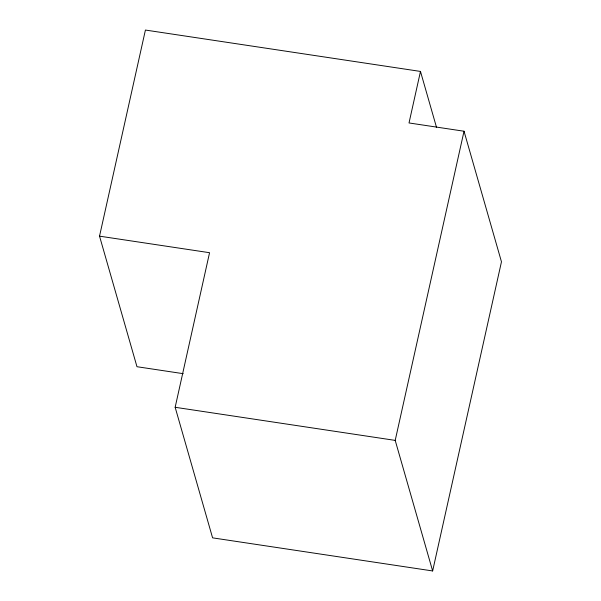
<?xml version="1.0" encoding="UTF-8"?>
<svg xmlns="http://www.w3.org/2000/svg" width="601" height="601" viewBox="0 0 601 601"><rect width="100%" height="100%" fill="white"/><g stroke="black" fill="none" stroke-linecap="round" stroke-linejoin="round"><path stroke-width="0.9" d="M183.2 373.672L136.975 366.715L99.533 236.155L145.419 30.05L420.482 71.429L436.491 127.254M420.482 71.429L409.018 122.957L464.025 131.228L501.467 261.788L432.645 570.95L212.589 537.85L175.154 407.29L209.561 252.705L99.533 236.155M432.645 570.95L395.203 440.39L464.025 131.228M175.154 407.29L395.203 440.39"/></g></svg>
